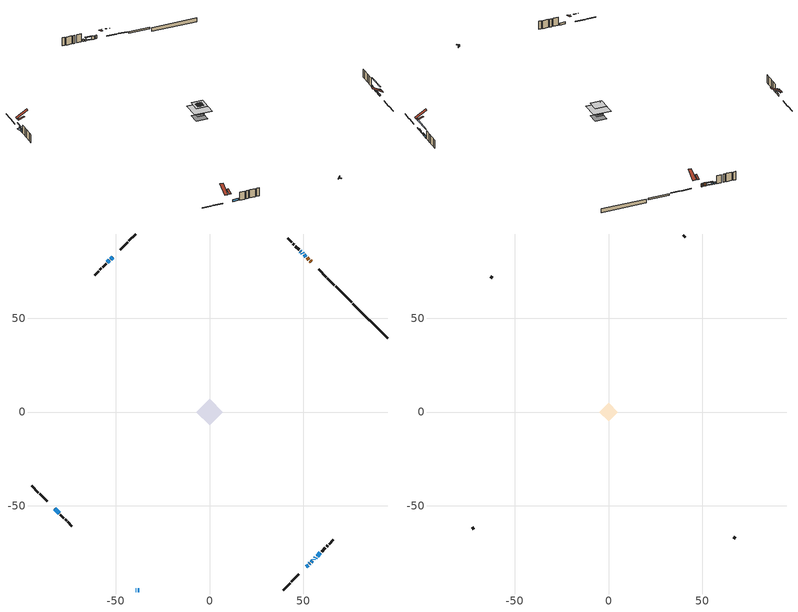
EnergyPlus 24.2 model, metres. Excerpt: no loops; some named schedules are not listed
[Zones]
conditioned space
 floor adiabatic (Floor3 construction): -2.64,0 0,2.64 2.64,0 0,-2.64 z0.85
 floor adiabatic (AdiabaticFloorConstruction): -7.17,0 0,7.17 7.17,0 0,-7.17 z3.29
 floor foundation (Slab1 construction): -4.6,0.08 -0.08,4.6 4.6,-0.08 0.08,-4.6 z-1.87
 floor foundation (Slab2 construction): -2.64,0 0,2.64 2.64,0 0,-2.64 z-0.15
 wall outside (RimJoist1 construction): 39.27,-94.8 42.91,-91.17 / -94.8,-39.27 -91.17,-42.91 / -39.27,94.8 -42.91,91.17 / 66.47,67.6 62.83,71.24 z0.85:1.15
 wall outside (RimJoist2 construction): 43.56,-90.51 47.66,-86.41 / -90.51,-43.56 -86.41,-47.66 / -43.56,90.51 -47.66,86.41 / 62.18,71.89 58.08,75.99 z0.85:1.15
 wall outside (AdiabaticWallConstruction 1): 54.14,79.94 53.6,80.47 / 52.94,81.13 51.99,82.08 z0.85:2.88
 wall outside (AdiabaticWallConstruction): -39.27,-94.8 -39.01,-94.8 z0.85:1.29; 51.33,82.74 50.4,83.67 / 51.6,-82.47 52.54,-81.53 z0.85:1.26; -82.47,-51.6 -80.13,-53.94 / 49.74,84.33 49.28,84.79 / 53.19,-80.88 53.5,-80.57 / 54.16,-79.92 54.78,-79.3 / 48.63,85.44 48.4,85.67 / 56.3,-77.78 56.69,-77.38 / 57.34,-76.73 59.1,-74.97 / -38.09,-94.8 -37.47,-94.8 z0.85:2.07; -51.6,82.47 -52.65,81.42 / -53.3,80.77 -54.35,79.72 z0.85:2.3; 55.43,-78.64 55.64,-78.43 z0.85:1.2
 wall outside (Wall1 construction): 59.76,-74.31 61.73,-72.34 / -79.47,-54.6 -77.5,-56.57 / -55,79.07 -56.98,77.09 / 47.75,86.32 45.77,88.3 z0.85:5.73
 wall outside (Wall2 construction): 62.39,-71.68 63.09,-70.98 / -76.84,-57.23 -76.14,-57.93 / -57.63,76.44 -58.33,75.74 / 45.12,88.95 44.42,89.65 z0.85:5.73
 wall outside (Wall3 construction): 63.75,-70.32 65.96,-68.11 / -75.49,-58.59 -73.27,-60.8 / -58.99,75.08 -61.2,72.87 / 43.76,90.31 41.55,92.52 z0.85:5.73
 wall foundation (FoundationWall1 construction): 76.41,57.67,-1.87 76.41,57.67,0.46 92.96,41.11,0.46 92.96,41.11,0.42 94.8,39.27,0.42 94.8,39.27,-1.87
 wall foundation (FoundationWall2 construction): 75.75,58.32 67.13,66.94 z-0.15:0.85
 window (WindowConstruction 11): -39.27,-94.8 -39.02,-94.8 z0.85:1.28
 window (WindowConstruction 4): 51.33,82.74 50.4,83.67 z0.85:1.26
 window (WindowConstruction 5): 51.6,-82.47 52.54,-81.53 z0.85:1.26
 window (WindowConstruction 6): -82.47,-51.6 -80.13,-53.94 z0.85:2.07
 window (WindowConstruction 7): 49.74,84.33 49.29,84.79 z0.85:2.07
 window (WindowConstruction 8): -51.6,82.47 -52.65,81.42 z0.85:2.3
 window (WindowConstruction 9): 53.19,-80.88 53.5,-80.57 z0.85:2.07
 window (WindowConstruction 10): 54.16,-79.92 54.78,-79.3 z0.85:2.07
 window (WindowConstruction 13): 55.43,-78.64 55.64,-78.43 z0.85:1.19
 window (WindowConstruction): 48.63,85.44 48.4,85.67 z0.85:2.07
 window (WindowConstruction 1): -53.3,80.77 -54.35,79.72 z0.85:2.3
 window (WindowConstruction 2): 56.3,-77.77 56.69,-77.38 z0.85:2.07
 window (WindowConstruction 3): 57.35,-76.73 59.1,-74.97 z0.85:2.07
 window (WindowConstruction 12): -38.09,-94.8 -37.47,-94.8 z0.85:2.07
 door (Door): 54.13,79.94 53.6,80.47 z0.85:2.88
 door (Door 1): 52.94,81.13 51.99,82.08 z0.85:2.88
 ceiling adiabatic (AdiabaticFloorConstruction): 0,-7.17 7.17,0 0,7.17 -7.17,0 z3.29
attic - vented
 floor to conditioned space (Floor1 construction Reversed): -4.81,0 0,4.81 4.81,0 0,-4.81 z5.73
 floor to conditioned space (Floor2 construction Reversed): -2.64,0 0,2.64 2.64,0 0,-2.64 z5.73
 wall outside (Wall4 construction): 66.62,-67.46 67.58,-66.49 / -72.62,-61.45 -71.65,-62.42 / -61.86,72.21 -62.83,71.25 / 40.89,93.18 39.93,94.15 z0.85:5.73
 roof outside (Roof1 construction): 49.61,-84.46,5.73 45.14,-79.99,9.41 43.85,-81.28,9.41 48.32,-85.75,5.73; -84.46,-49.61,5.73 -79.99,-45.14,9.41 -81.28,-43.85,9.41 -85.75,-48.32,5.73; -49.61,84.46,5.73 -45.14,79.99,9.41 -43.85,81.28,9.41 -48.32,85.75,5.73; 56.13,77.94,5.73 51.66,73.47,9.41 52.95,72.18,9.41 57.42,76.65,5.73
 roof outside (Roof2 construction): 50.95,-83.12,5.73 48.38,-80.55,6.94 47.7,-81.23,6.94 50.27,-83.8,5.73; -83.12,-50.95,5.73 -80.55,-48.38,6.94 -81.23,-47.7,6.94 -83.8,-50.27,5.73; -50.95,83.12,5.73 -48.38,80.55,6.94 -47.7,81.23,6.94 -50.27,83.8,5.73; 54.79,79.28,5.73 52.22,76.71,6.94 52.9,76.03,6.94 55.47,78.6,5.73
shading: -38.72,-94.8 -39.57,-94.8 -39.57,-96.63 -38.72,-96.63 z1.58; 49.32,84.75 52.41,81.66 52.73,81.99 49.65,85.07 z2.78; 52.75,-81.32 51.39,-82.68 51.72,-83 53.07,-81.65 z1.55; -53.72,80.35 -50.53,83.54 -50.85,83.87 -54.05,80.67 z3.82; 59.37,-74.7 51.7,-82.37 51.99,-82.66 59.66,-74.99 z6.47; -54.56,79.51 -53.09,80.98 -54.39,82.27 -55.85,80.81 z2.6
[Building]
Building 1: Terrain=Suburbs
[Site:Location]
Ottawa Intl AP_ON: Latitude {deg}=45.32; Longitude {deg}=-75.67; Time Zone {hr}=-5; Elevation {m}=115; Keep Site Location Information=Yes
[Site:GroundTemperature:Shallow]
1.18808, -1.19398, -1.38475, -0.254337, 4.28362, 8.80044, 12.7163, 15.1969, 15.4076, 13.3901, 9.57408, 5.19582
[Site:WaterMainsTemperature]
Calculation Method=Schedule; Temperature Schedule=mains temperature schedule
[Material] Roughness=Rough; Thermal Absorptance=0.9
Name | Thickness {m} | Conductivity {W/m-K} | Density {kg/m3} | Specific Heat {J/kg-K} | Solar Absorptance | Visible Absorptance
asphalt or fiberglass shingles | 0.00635 | 0.162714 | 1121.4 | 1465.45 | 0.4 | 0.4
ceiling loosefill ins | 0.338667 | 0.0480833 | 16.02 | 1046.75 | 0.7 | 0.7
ceiling loosefill ins 1 | 0.169333 | 0.0480833 | 16.02 | 1046.75 | 0.7 | 0.7
ceiling stud and cavity | 0.1397 | 0.777791 | 65.682 | 1177.47 | 0.7 | 0.7
ceiling stud and cavity 1 | 0.1397 | 0.124158 | 65.682 | 1177.47 | 0.7 | 0.7
concrete 4.0 in. | 0.1016 | 1.803125 | 2242.8 | 837.4 | 0.7 | 0.7
concrete 8.0 in. | 0.2032 | 1.803125 | 2242.8 | 837.4 | 0.7 | 0.7
door material | 0.04445 | 0.053851 | 512.64 | 1214.23 | 0.7 | 0.7
exterior vertical ins | 0.0680887 | 0.029427 | 32.04 | 1214.23 | 0.7 | 0.7
exterior vertical ins 1 | 0.00585539 | 0.029427 | 32.04 | 1214.23 | 0.7 | 0.7
floor covering | 0.0127 | 0.0433444 | 54.468 | 1339.84 | 0.6 | 0.6
floor rigid ins; wall rigid ins | 0.512978 | 0.029427 | 32.04 | 1214.23 | 0.7 | 0.7
floor stud and cavity | 0.1397 | 0.102253 | 92.3553 | 1139.71 | 0.7 | 0.7
floor stud and cavity 1 | 0.1397 | 1.75129 | 37.0049 | 1207.88 | 0.7 | 0.7
furniture material conditioned space 1 | 0.1524 | 0.115458 | 640.8 | 1214.23 | 0.6 | 0.6
gypsum board | 0.0127 | 0.160291 | 801 | 837.4 | 0.6 | 0.6
gypsum board 1 | 0.0127 | 0.160291 | 801 | 837.4 | 0.7 | 0.7
osb sheathing 0.5 in. | 0.0127 | 0.115458 | 512.64 | 1214.23 | 0.7 | 0.7
osb sheathing 0.75 in. | 0.01905 | 0.115458 | 512.64 | 1214.23 | 0.7 | 0.7
osb sheathing 2.0 in. | 0.0508 | 0.115458 | 512.64 | 1214.23 | 0.7 | 0.7
rim joist rigid ins | 0.051816 | 0.029427 | 32.04 | 1214.23 | 0.7 | 0.7
rim joist stud and cavity | 0.0508 | 0.0452492 | 125.044 | 1163.47 | 0.6 | 0.6
rim joist stud and cavity 1 | 0.0508 | 0.0535668 | 125.044 | 1163.47 | 0.6 | 0.6
slab rigid ins | 0.0378081 | 0.029427 | 32.04 | 1214.23 | 0.7 | 0.7
wall stud and cavity | 0.1397 | 0.0885473 | 139.0536 | 1170.24 | 0.7 | 0.7
wall stud and cavity 1 | 0.1397 | 0.11515 | 139.0536 | 1170.24 | 0.7 | 0.7
wall stud and cavity 2 | 0.1397 | 0.110346 | 139.0536 | 1170.24 | 0.7 | 0.7
wall stud and cavity 3 | 0.0889 | 6.9971 | 50.32683 | 1063.81 | 0.6 | 0.6
wall stud and cavity 4 | 0.0889 | 0.380278 | 52.3479 | 1209.89 | 0.7 | 0.7
wall stud and cavity 5 | 0.0889 | 0.391764 | 83.0341 | 1211.67 | 0.7 | 0.7
wood siding | 0.0254 | 0.102417 | 544.68 | 1172.36 | 0.4 | 0.4
wood siding 1 | 0.00254 | 0.102417 | 544.68 | 1172.36 | 0.4 | 0.4
wood siding 2; wood siding 3; wood siding 4 | 0.0254 | 0.102417 | 544.68 | 1172.36 | 0.7 | 0.7
[WindowMaterial:SimpleGlazingSystem]
Name | U-Factor {W/m2-K} | Solar Heat Gain Coefficient
WindowMaterial | 2.60734 | 0.54
WindowMaterial 1 | 2.489803 | 0.6
WindowMaterial 10 | 6.93965 | 0.69
WindowMaterial 11 | 2.82367 | 0.41
WindowMaterial 2 | 2.53182 | 0.58
WindowMaterial 3 | 2.574973 | 0.54
WindowMaterial 4 | 5.65586 | 0.54
WindowMaterial 5 | 5.33618 | 0.51
WindowMaterial 6 | 3.53967 | 0.63
WindowMaterial 7 | 2.95426 | 0.63
WindowMaterial 8 | 2.56873 | 0.56
WindowMaterial 9 | 3.27223 | 0.43
[Construction]
AdiabaticFloorConstruction: floor stud and cavity 1, floor rigid ins, osb sheathing 0.75 in., floor covering
AdiabaticWallConstruction: wood siding 3, wall rigid ins, wall stud and cavity 4, gypsum board
AdiabaticWallConstruction 1: wood siding 4, wall rigid ins, wall stud and cavity 4, gypsum board
Door; Door 1: door material
Floor1 construction Reversed: gypsum board, ceiling stud and cavity, ceiling loosefill ins
Floor2 construction Reversed: gypsum board, ceiling stud and cavity 1, ceiling loosefill ins 1
Floor3 construction: floor stud and cavity, osb sheathing 0.75 in., floor covering
FoundationWall1 construction; FoundationWall2 construction: concrete 8.0 in., gypsum board 1
furniture construction conditioned space 1: furniture material conditioned space 1
PartitionWallConstruction: gypsum board, wall stud and cavity 5, gypsum board
RimJoist1 construction: wood siding 2, osb sheathing 2.0 in., rim joist stud and cavity
RimJoist2 construction: wood siding 2, rim joist rigid ins, osb sheathing 2.0 in., rim joist stud and cavity 1
Roof1 construction; Roof2 construction: asphalt or fiberglass shingles
Slab1 construction: slab rigid ins, concrete 4.0 in.
Slab2 construction: concrete 4.0 in.
Wall1 construction: wood siding, osb sheathing 0.5 in., wall stud and cavity, gypsum board
Wall2 construction: wood siding, osb sheathing 0.5 in., wall stud and cavity 1, gypsum board
Wall3 construction: wood siding, osb sheathing 0.5 in., wall stud and cavity 2, gypsum board
Wall4 construction: wood siding 1, wall stud and cavity 3
WindowConstruction: WindowMaterial
WindowConstruction 1; WindowConstruction 10; WindowConstruction 8: WindowMaterial 1
WindowConstruction 11: WindowMaterial 9
WindowConstruction 12: WindowMaterial 10
WindowConstruction 13: WindowMaterial 11
WindowConstruction 2: WindowMaterial 2
WindowConstruction 3: WindowMaterial 3
WindowConstruction 4: WindowMaterial 4
WindowConstruction 5: WindowMaterial 5
WindowConstruction 6: WindowMaterial 6
WindowConstruction 7: WindowMaterial 7
WindowConstruction 9: WindowMaterial 8
[Zone] Multiplier=1; Part of Total Floor Area=Yes
Name | Volume {m3}
attic - vented | 32.4435
conditioned space | 355.1
[Space]
Name | Zone | Volume {m3}
attic - vented 1 | attic - vented | 32.4435
conditioned space 1 | conditioned space | 355.1
[ZoneInfiltration:EffectiveLeakageArea]
infil attic - vented 1: Zone or Space=attic - vented 1; Schedule=Always On Discrete; Effective Air Leakage Area {cm2}=2535.16; Stack Coefficient=0.000595567; Wind Coefficient=1.64887e-05
[ZoneMixing]
whole house fan mix: Zone or Space=attic - vented; Schedule=Always On Continuous; Design Flow Rate Calculation Method=Flow/Zone; Design Flow Rate {m3/s}=0; Source Zone or Space=conditioned space
[SurfaceProperty:ExposedFoundationPerimeter] Exposed Perimeter Calculation Method=TotalExposedPerimeter
Name | Total Exposed Perimeter {m}
Slab1 | 26.018
Slab2 | 12.192
[InternalMass] Zone or ZoneList=conditioned space; Space or SpaceList=conditioned space 1
Name | Construction | Surface Area {m2}
furniture mass conditioned space 1 | furniture construction conditioned space 1 | 69.1945
partition wall mass | PartitionWallConstruction | 159.042
[Lights]
interior lighting: Zone or ZoneList or Space or SpaceList=conditioned space 1; Schedule=interior lighting schedule; Design Level Calculation Method=LightingLevel; Lighting Level {W}=343.2; Return Air Fraction=0; Fraction Radiant=0.6; Fraction Visible=0.2; Fraction Replaceable=1
[People]
occupants: Zone or ZoneList or Space or SpaceList=conditioned space 1; Number of People Schedule=occupants schedule; Number of People Calculation Method=People; Number of People=3; Fraction Radiant=0.314171; Sensible Heat Fraction=0.56303; Activity Level Schedule=occupants activity schedule; Carbon Dioxide Generation Rate {m3/s-W}=0; Enable ASHRAE 55 Comfort Warnings=No; Mean Radiant Temperature Calculation Type=EnclosureAveraged
[ElectricEquipment] Zone or ZoneList or Space or SpaceList=conditioned space 1; Design Level Calculation Method=EquipmentLevel
Name | Schedule | Design Level {W} | Fraction Latent | Fraction Radiant | Fraction Lost
clothes dryer | clothes dryer schedule | 140.772 | 0.015 | 0.081 | 0.85
clothes washer | clothes washer schedule | 32.1985 | 0.03 | 0.162 | 0.7
cooking range | cooking range schedule | 215.147 | 0.08 | 0.432 | 0.2
dishwasher | dishwasher schedule | 66.8632 | 0.3 | 0.18 | 0.4
fridge | fridge schedule | 72.9452 | 0 | 0.6 | 0
mech vent bath fan 0 | mech vent bath fan 0 schedule | 50.2 | 0 | 0 | 1
mech vent house fan | mech vent house fan schedule | 0 | 0 | 0 | 1
mech vent house fan cfis | mech vent house fan cfis schedule | 0 | 0 | 0 | 0
mech vent range fan 0 | mech vent range fan 0 schedule | 57 | 0 | 0 | 1
misc plug loads | misc plug loads schedule | 494.7 | 0.045 | 0.513 | 0.1
whole house fan | Always On Discrete | 0 | 0 | 0 | 1
[OtherEquipment] Zone or ZoneList or Space or SpaceList=conditioned space 1; Design Level Calculation Method=EquipmentLevel
Name | Fuel Type | Schedule | Design Level {W} | Fraction Latent | Fraction Radiant | Fraction Lost
clothes dryer 1 | Electricity | clothes dryer schedule | 0 | 0.015 | 0.081 | 0.85
cooking range 1 | Electricity | cooking range schedule | 0 | 0.08 | 0.432 | 0.2
general water use latent | None | general water use schedule | 62.594 | 1 | 0 | 0
general water use sensible | None | general water use schedule | -61.6891 | 0 | 0.6 | 0
mech vent house fan latent load | None | Always On Discrete | 0 | 1 | 0 | 0
mech vent house fan sensible load | None | Always On Discrete | 0 | 0 | 0 | 0
water heater energy adjustment1 | Electricity | Always On Discrete | 0.01 | 0 | 0 | 1
[ZoneInfiltration:DesignFlowRate] Zone or ZoneList or Space or SpaceList=conditioned space 1; Schedule=Always On Discrete; Design Flow Rate Calculation Method=Flow/Zone; Design Flow Rate {m3/s}=0
infil flow; natural vent flow; whole house fan flow
[Foundation:Kiva] Initial Indoor Air Temperature {C}=18; Wall Depth Below Slab {m}=0.2032; Custom Block X Position 1 {m}=0.2159; Custom Block Z Position 1 {m}=0
Name | Wall Height Above Grade {m} | Custom Block Material Name 1 | Custom Block Depth 1 {m}
Foundation Kiva 1 | 0.460004 | exterior vertical ins | 2.33001
Foundation Kiva 2 | 0.849996 | exterior vertical ins 1 | 0.999988
[Foundation:Kiva:Settings]
Soil Conductivity {W/m-K}=0.849921; Soil Density {kg/m3}=1842.3; Soil Specific Heat {J/kg-K}=418.7; Ground Solar Absorptivity=0.9; Ground Thermal Absorptivity=0.9; Ground Surface Roughness {m}=0.03; Far-Field Width {m}=40; Deep-Ground Boundary Condition=ZeroFlux; Deep-Ground Depth {m}=40; Minimum Cell Dimension {m}=0.2; Maximum Cell Growth Coefficient=3; Simulation Timestep=Timestep
[Exterior:Lights]
exterior lighting: Schedule=exterior lighting schedule; Design Level {W}=75.6
[Schedule:Constant]
Name | Hourly Value
Always On Continuous; mech vent house fan schedule; mech vent house fan cfis schedule; Always On Discrete | 1
occupants activity schedule | 117.228
fridge schedule | 0
[Schedule:Week:Daily]
interior lighting schedule Week Rule - Jan1-Jan27: interior lighting schedule day, interior lighting schedule day, interior lighting schedule day, interior lighting schedule day, interior lighting schedule day, interior lighting schedule day, interior lighting schedule day, interior lighting schedule default day, interior lighting schedule default day, interior lighting schedule default day, interior lighting schedule default day, interior lighting schedule default day
interior lighting schedule Week Rule - Jan28-Feb3: interior lighting schedule day, interior lighting schedule day, interior lighting schedule day, interior lighting schedule day, interior lighting schedule day 1, interior lighting schedule day 1, interior lighting schedule day 1, interior lighting schedule default day, interior lighting schedule default day, interior lighting schedule default day, interior lighting schedule default day, interior lighting schedule default day
interior lighting schedule Week Rule - Feb4-Feb24: interior lighting schedule day 1, interior lighting schedule day 1, interior lighting schedule day 1, interior lighting schedule day 1, interior lighting schedule day 1, interior lighting schedule day 1, interior lighting schedule day 1, interior lighting schedule default day, interior lighting schedule default day, interior lighting schedule default day, interior lighting schedule default day, interior lighting schedule default day
interior lighting schedule Week Rule - Feb25-Mar3: interior lighting schedule day 1, interior lighting schedule day 1, interior lighting schedule day 1, interior lighting schedule day 1, interior lighting schedule day 2, interior lighting schedule day 2, interior lighting schedule day 2, interior lighting schedule default day, interior lighting schedule default day, interior lighting schedule default day, interior lighting schedule default day, interior lighting schedule default day
interior lighting schedule Week Rule - Mar4-Mar31: interior lighting schedule day 2, interior lighting schedule day 2, interior lighting schedule day 2, interior lighting schedule day 2, interior lighting schedule day 2, interior lighting schedule day 2, interior lighting schedule day 2, interior lighting schedule default day, interior lighting schedule default day, interior lighting schedule default day, interior lighting schedule default day, interior lighting schedule default day
interior lighting schedule Week Rule - Apr1-Apr28: interior lighting schedule day 3, interior lighting schedule day 3, interior lighting schedule day 3, interior lighting schedule day 3, interior lighting schedule day 3, interior lighting schedule day 3, interior lighting schedule day 3, interior lighting schedule default day, interior lighting schedule default day, interior lighting schedule default day, interior lighting schedule default day, interior lighting schedule default day
interior lighting schedule Week Rule - Apr29-May5: interior lighting schedule day 3, interior lighting schedule day 3, interior lighting schedule day 4, interior lighting schedule day 4, interior lighting schedule day 4, interior lighting schedule day 4, interior lighting schedule day 4, interior lighting schedule default day, interior lighting schedule default day, interior lighting schedule default day, interior lighting schedule default day, interior lighting schedule default day
interior lighting schedule Week Rule - May6-May26: interior lighting schedule day 4, interior lighting schedule day 4, interior lighting schedule day 4, interior lighting schedule day 4, interior lighting schedule day 4, interior lighting schedule day 4, interior lighting schedule day 4, interior lighting schedule default day, interior lighting schedule default day, interior lighting schedule default day, interior lighting schedule default day, interior lighting schedule default day
interior lighting schedule Week Rule - May27-Jun2: interior lighting schedule day 4, interior lighting schedule day 4, interior lighting schedule day 4, interior lighting schedule day 4, interior lighting schedule day 4, interior lighting schedule day 5, interior lighting schedule day 5, interior lighting schedule default day, interior lighting schedule default day, interior lighting schedule default day, interior lighting schedule default day, interior lighting schedule default day
interior lighting schedule Week Rule - Jun3-Jun30: interior lighting schedule day 5, interior lighting schedule day 5, interior lighting schedule day 5, interior lighting schedule day 5, interior lighting schedule day 5, interior lighting schedule day 5, interior lighting schedule day 5, interior lighting schedule default day, interior lighting schedule default day, interior lighting schedule default day, interior lighting schedule default day, interior lighting schedule default day
interior lighting schedule Week Rule - Jul1-Jul28: interior lighting schedule day 6, interior lighting schedule day 6, interior lighting schedule day 6, interior lighting schedule day 6, interior lighting schedule day 6, interior lighting schedule day 6, interior lighting schedule day 6, interior lighting schedule default day, interior lighting schedule default day, interior lighting schedule default day, interior lighting schedule default day, interior lighting schedule default day
interior lighting schedule Week Rule - Jul29-Aug4: interior lighting schedule day 6, interior lighting schedule day 6, interior lighting schedule day 6, interior lighting schedule day 7, interior lighting schedule day 7, interior lighting schedule day 7, interior lighting schedule day 7, interior lighting schedule default day, interior lighting schedule default day, interior lighting schedule default day, interior lighting schedule default day, interior lighting schedule default day
interior lighting schedule Week Rule - Aug5-Aug25: interior lighting schedule day 7, interior lighting schedule day 7, interior lighting schedule day 7, interior lighting schedule day 7, interior lighting schedule day 7, interior lighting schedule day 7, interior lighting schedule day 7, interior lighting schedule default day, interior lighting schedule default day, interior lighting schedule default day, interior lighting schedule default day, interior lighting schedule default day
interior lighting schedule Week Rule - Aug26-Sep1: interior lighting schedule day 7, interior lighting schedule day 7, interior lighting schedule day 7, interior lighting schedule day 7, interior lighting schedule day 7, interior lighting schedule day 7, interior lighting schedule day 8, interior lighting schedule default day, interior lighting schedule default day, interior lighting schedule default day, interior lighting schedule default day, interior lighting schedule default day
interior lighting schedule Week Rule - Sep2-Sep29: interior lighting schedule day 8, interior lighting schedule day 8, interior lighting schedule day 8, interior lighting schedule day 8, interior lighting schedule day 8, interior lighting schedule day 8, interior lighting schedule day 8, interior lighting schedule default day, interior lighting schedule default day, interior lighting schedule default day, interior lighting schedule default day, interior lighting schedule default day
interior lighting schedule Week Rule - Sep30-Oct6: interior lighting schedule day 8, interior lighting schedule day 9, interior lighting schedule day 9, interior lighting schedule day 9, interior lighting schedule day 9, interior lighting schedule day 9, interior lighting schedule day 9, interior lighting schedule default day, interior lighting schedule default day, interior lighting schedule default day, interior lighting schedule default day, interior lighting schedule default day
interior lighting schedule Week Rule - Oct7-Oct27: interior lighting schedule day 9, interior lighting schedule day 9, interior lighting schedule day 9, interior lighting schedule day 9, interior lighting schedule day 9, interior lighting schedule day 9, interior lighting schedule day 9, interior lighting schedule default day, interior lighting schedule default day, interior lighting schedule default day, interior lighting schedule default day, interior lighting schedule default day
interior lighting schedule Week Rule - Oct28-Nov3: interior lighting schedule day 9, interior lighting schedule day 9, interior lighting schedule day 9, interior lighting schedule day 9, interior lighting schedule day 10, interior lighting schedule day 10, interior lighting schedule day 10, interior lighting schedule default day, interior lighting schedule default day, interior lighting schedule default day, interior lighting schedule default day, interior lighting schedule default day
interior lighting schedule Week Rule - Nov4-Nov24: interior lighting schedule day 10, interior lighting schedule day 10, interior lighting schedule day 10, interior lighting schedule day 10, interior lighting schedule day 10, interior lighting schedule day 10, interior lighting schedule day 10, interior lighting schedule default day, interior lighting schedule default day, interior lighting schedule default day, interior lighting schedule default day, interior lighting schedule default day
interior lighting schedule Week Rule - Nov25-Dec1: interior lighting schedule day 10, interior lighting schedule day 10, interior lighting schedule day 10, interior lighting schedule day 10, interior lighting schedule day 10, interior lighting schedule day 10, interior lighting schedule day 11, interior lighting schedule default day, interior lighting schedule default day, interior lighting schedule default day, interior lighting schedule default day, interior lighting schedule default day
interior lighting schedule Week Rule - Dec2-Dec31: interior lighting schedule day 11, interior lighting schedule day 11, interior lighting schedule day 11, interior lighting schedule day 11, interior lighting schedule day 11, interior lighting schedule day 11, interior lighting schedule day 11, interior lighting schedule default day, interior lighting schedule default day, interior lighting schedule default day, interior lighting schedule default day, interior lighting schedule default day
occupants schedule Week Rule - Jan1-Dec31: occupants schedule day, occupants schedule day, occupants schedule day, occupants schedule day, occupants schedule day, occupants schedule day, occupants schedule day, occupants schedule default day, occupants schedule default day, occupants schedule default day, occupants schedule default day, occupants schedule default day
clothes dryer schedule Week Rule - Jan1-Dec31: clothes dryer schedule day, clothes dryer schedule day, clothes dryer schedule day, clothes dryer schedule day, clothes dryer schedule day, clothes dryer schedule day, clothes dryer schedule day, clothes dryer schedule default day, clothes dryer schedule default day, clothes dryer schedule default day, clothes dryer schedule default day, clothes dryer schedule default day
clothes washer schedule Week Rule - Jan1-Dec31: clothes washer schedule day, clothes washer schedule day, clothes washer schedule day, clothes washer schedule day, clothes washer schedule day, clothes washer schedule day, clothes washer schedule day, clothes washer schedule default day, clothes washer schedule default day, clothes washer schedule default day, clothes washer schedule default day, clothes washer schedule default day
cooking range schedule Week Rule - Jan1-Dec31: cooking range schedule day, cooking range schedule day, cooking range schedule day, cooking range schedule day, cooking range schedule day, cooking range schedule day, cooking range schedule day, cooking range schedule default day, cooking range schedule default day, cooking range schedule default day, cooking range schedule default day, cooking range schedule default day
dishwasher schedule Week Rule - Jan1-Dec31: dishwasher schedule day, dishwasher schedule day, dishwasher schedule day, dishwasher schedule day, dishwasher schedule day, dishwasher schedule day, dishwasher schedule day, dishwasher schedule default day, dishwasher schedule default day, dishwasher schedule default day, dishwasher schedule default day, dishwasher schedule default day
mech vent bath fan 0 schedule Week Rule - Jan1-Dec31: mech vent bath fan 0 schedule day, mech vent bath fan 0 schedule day, mech vent bath fan 0 schedule day, mech vent bath fan 0 schedule day, mech vent bath fan 0 schedule day, mech vent bath fan 0 schedule day, mech vent bath fan 0 schedule day, mech vent bath fan 0 schedule default day, mech vent bath fan 0 schedule default day, mech vent bath fan 0 schedule default day, mech vent bath fan 0 schedule default day, mech vent bath fan 0 schedule default day
mech vent range fan 0 schedule Week Rule - Jan1-Dec31: mech vent range fan 0 schedule day, mech vent range fan 0 schedule day, mech vent range fan 0 schedule day, mech vent range fan 0 schedule day, mech vent range fan 0 schedule day, mech vent range fan 0 schedule day, mech vent range fan 0 schedule day, mech vent range fan 0 schedule default day, mech vent range fan 0 schedule default day, mech vent range fan 0 schedule default day, mech vent range fan 0 schedule default day, mech vent range fan 0 schedule default day
misc plug loads schedule Week Rule - Jan1-Dec31: misc plug loads schedule day, misc plug loads schedule day, misc plug loads schedule day, misc plug loads schedule day, misc plug loads schedule day, misc plug loads schedule day, misc plug loads schedule day, misc plug loads schedule default day, misc plug loads schedule default day, misc plug loads schedule default day, misc plug loads schedule default day, misc plug loads schedule default day
general water use schedule Week Rule - Jan1-Dec31: general water use schedule day, general water use schedule day, general water use schedule day, general water use schedule day, general water use schedule day, general water use schedule day, general water use schedule day, general water use schedule default day, general water use schedule default day, general water use schedule default day, general water use schedule default day, general water use schedule default day
exterior lighting schedule Week Rule - Jan1-Jan27: exterior lighting schedule day, exterior lighting schedule day, exterior lighting schedule day, exterior lighting schedule day, exterior lighting schedule day, exterior lighting schedule day, exterior lighting schedule day, exterior lighting schedule default day, exterior lighting schedule default day, exterior lighting schedule default day, exterior lighting schedule default day, exterior lighting schedule default day
exterior lighting schedule Week Rule - Jan28-Feb3: exterior lighting schedule day, exterior lighting schedule day, exterior lighting schedule day, exterior lighting schedule day, exterior lighting schedule day 1, exterior lighting schedule day 1, exterior lighting schedule day 1, exterior lighting schedule default day, exterior lighting schedule default day, exterior lighting schedule default day, exterior lighting schedule default day, exterior lighting schedule default day
exterior lighting schedule Week Rule - Feb4-Feb24: exterior lighting schedule day 1, exterior lighting schedule day 1, exterior lighting schedule day 1, exterior lighting schedule day 1, exterior lighting schedule day 1, exterior lighting schedule day 1, exterior lighting schedule day 1, exterior lighting schedule default day, exterior lighting schedule default day, exterior lighting schedule default day, exterior lighting schedule default day, exterior lighting schedule default day
exterior lighting schedule Week Rule - Feb25-Mar3: exterior lighting schedule day 1, exterior lighting schedule day 1, exterior lighting schedule day 1, exterior lighting schedule day 1, exterior lighting schedule day 2, exterior lighting schedule day 2, exterior lighting schedule day 2, exterior lighting schedule default day, exterior lighting schedule default day, exterior lighting schedule default day, exterior lighting schedule default day, exterior lighting schedule default day
exterior lighting schedule Week Rule - Mar4-Mar31: exterior lighting schedule day 2, exterior lighting schedule day 2, exterior lighting schedule day 2, exterior lighting schedule day 2, exterior lighting schedule day 2, exterior lighting schedule day 2, exterior lighting schedule day 2, exterior lighting schedule default day, exterior lighting schedule default day, exterior lighting schedule default day, exterior lighting schedule default day, exterior lighting schedule default day
exterior lighting schedule Week Rule - Apr1-Apr28: exterior lighting schedule day 3, exterior lighting schedule day 3, exterior lighting schedule day 3, exterior lighting schedule day 3, exterior lighting schedule day 3, exterior lighting schedule day 3, exterior lighting schedule day 3, exterior lighting schedule default day, exterior lighting schedule default day, exterior lighting schedule default day, exterior lighting schedule default day, exterior lighting schedule default day
exterior lighting schedule Week Rule - Apr29-May5: exterior lighting schedule day 3, exterior lighting schedule day 3, exterior lighting schedule day 4, exterior lighting schedule day 4, exterior lighting schedule day 4, exterior lighting schedule day 4, exterior lighting schedule day 4, exterior lighting schedule default day, exterior lighting schedule default day, exterior lighting schedule default day, exterior lighting schedule default day, exterior lighting schedule default day
exterior lighting schedule Week Rule - May6-May26: exterior lighting schedule day 4, exterior lighting schedule day 4, exterior lighting schedule day 4, exterior lighting schedule day 4, exterior lighting schedule day 4, exterior lighting schedule day 4, exterior lighting schedule day 4, exterior lighting schedule default day, exterior lighting schedule default day, exterior lighting schedule default day, exterior lighting schedule default day, exterior lighting schedule default day
exterior lighting schedule Week Rule - May27-Jun2: exterior lighting schedule day 4, exterior lighting schedule day 4, exterior lighting schedule day 4, exterior lighting schedule day 4, exterior lighting schedule day 4, exterior lighting schedule day 5, exterior lighting schedule day 5, exterior lighting schedule default day, exterior lighting schedule default day, exterior lighting schedule default day, exterior lighting schedule default day, exterior lighting schedule default day
exterior lighting schedule Week Rule - Jun3-Jun30: exterior lighting schedule day 5, exterior lighting schedule day 5, exterior lighting schedule day 5, exterior lighting schedule day 5, exterior lighting schedule day 5, exterior lighting schedule day 5, exterior lighting schedule day 5, exterior lighting schedule default day, exterior lighting schedule default day, exterior lighting schedule default day, exterior lighting schedule default day, exterior lighting schedule default day
exterior lighting schedule Week Rule - Jul1-Jul28: exterior lighting schedule day 6, exterior lighting schedule day 6, exterior lighting schedule day 6, exterior lighting schedule day 6, exterior lighting schedule day 6, exterior lighting schedule day 6, exterior lighting schedule day 6, exterior lighting schedule default day, exterior lighting schedule default day, exterior lighting schedule default day, exterior lighting schedule default day, exterior lighting schedule default day
[Schedule:Year]
interior lighting schedule: interior lighting schedule Week Rule - Jan1-Jan27, 1, 1, 1, 27, interior lighting schedule Week Rule - Jan28-Feb3, 1, 28, 2, 3, interior lighting schedule Week Rule - Feb4-Feb24, 2, 4, 2, 24, interior lighting schedule Week Rule - Feb25-Mar3, 2, 25, 3, 3, interior lighting schedule Week Rule - Mar4-Mar31, 3, 4, 3, 31, interior lighting schedule Week Rule - Apr1-Apr28, 4, 1, 4, 28, interior lighting schedule Week Rule - Apr29-May5, 4, 29, 5, 5, interior lighting schedule Week Rule - May6-May26, 5, 6, 5, 26, interior lighting schedule Week Rule - May27-Jun2, 5, 27, 6, 2, interior lighting schedule Week Rule - Jun3-Jun30, 6, 3, 6, 30, interior lighting schedule Week Rule - Jul1-Jul28, 7, 1, 7, 28, interior lighting schedule Week Rule - Jul29-Aug4, 7, 29, 8, 4, interior lighting schedule Week Rule - Aug5-Aug25, 8, 5, 8, 25, interior lighting schedule Week Rule - Aug26-Sep1, 8, 26, 9, 1, interior lighting schedule Week Rule - Sep2-Sep29, 9, 2, 9, 29, interior lighting schedule Week Rule - Sep30-Oct6, 9, 30, 10, 6, interior lighting schedule Week Rule - Oct7-Oct27, 10, 7, 10, 27, interior lighting schedule Week Rule - Oct28-Nov3, 10, 28, 11, 3, interior lighting schedule Week Rule - Nov4-Nov24, 11, 4, 11, 24, interior lighting schedule Week Rule - Nov25-Dec1, 11, 25, 12, 1, interior lighting schedule Week Rule - Dec2-Dec31, 12, 2, 12, 31
occupants schedule: occupants schedule Week Rule - Jan1-Dec31, 1, 1, 12, 31
clothes dryer schedule: clothes dryer schedule Week Rule - Jan1-Dec31, 1, 1, 12, 31
clothes washer schedule: clothes washer schedule Week Rule - Jan1-Dec31, 1, 1, 12, 31
cooking range schedule: cooking range schedule Week Rule - Jan1-Dec31, 1, 1, 12, 31
dishwasher schedule: dishwasher schedule Week Rule - Jan1-Dec31, 1, 1, 12, 31
mech vent bath fan 0 schedule: mech vent bath fan 0 schedule Week Rule - Jan1-Dec31, 1, 1, 12, 31
mech vent range fan 0 schedule: mech vent range fan 0 schedule Week Rule - Jan1-Dec31, 1, 1, 12, 31
misc plug loads schedule: misc plug loads schedule Week Rule - Jan1-Dec31, 1, 1, 12, 31
general water use schedule: general water use schedule Week Rule - Jan1-Dec31, 1, 1, 12, 31
exterior lighting schedule: exterior lighting schedule Week Rule - Jan1-Jan27, 1, 1, 1, 27, exterior lighting schedule Week Rule - Jan28-Feb3, 1, 28, 2, 3, exterior lighting schedule Week Rule - Feb4-Feb24, 2, 4, 2, 24, exterior lighting schedule Week Rule - Feb25-Mar3, 2, 25, 3, 3, exterior lighting schedule Week Rule - Mar4-Mar31, 3, 4, 3, 31, exterior lighting schedule Week Rule - Apr1-Apr28, 4, 1, 4, 28, exterior lighting schedule Week Rule - Apr29-May5, 4, 29, 5, 5, exterior lighting schedule Week Rule - May6-May26, 5, 6, 5, 26, exterior lighting schedule Week Rule - May27-Jun2, 5, 27, 6, 2, exterior lighting schedule Week Rule - Jun3-Jun30, 6, 3, 6, 30, exterior lighting schedule Week Rule - Jul1-Jul28, 7, 1, 7, 28, exterior lighting schedule Week Rule - Jul29-Aug4, 7, 29, 8, 4, exterior lighting schedule Week Rule - Aug5-Aug25, 8, 5, 8, 25, exterior lighting schedule Week Rule - Aug26-Sep1, 8, 26, 9, 1, exterior lighting schedule Week Rule - Sep2-Sep29, 9, 2, 9, 29, exterior lighting schedule Week Rule - Sep30-Oct6, 9, 30, 10, 6, exterior lighting schedule Week Rule - Oct7-Oct27, 10, 7, 10, 27, exterior lighting schedule Week Rule - Oct28-Nov3, 10, 28, 11, 3, exterior lighting schedule Week Rule - Nov4-Nov24, 11, 4, 11, 24, exterior lighting schedule Week Rule - Nov25-Dec1, 11, 25, 12, 1, exterior lighting schedule Week Rule - Dec2-Dec31, 12, 2, 12, 31
[Schedule:Compact]
mains temperature schedule: Through: 01/01, For: AllDays, Until: 24:00, 5.98056, Through: 01/02, For: AllDays, Until: 24:00, 5.90111, Through: 01/03, For: AllDays, Until: 24:00, 5.82222, Through: 01/04, For: AllDays, Until: 24:00, 5.74556, Through: 01/05, For: AllDays, Until: 24:00, 5.66944, Through: 01/06, For: AllDays, Until: 24:00, 5.595, Through: 01/07, For: AllDays, Until: 24:00, 5.52222, Through: 01/08, For: AllDays, Until: 24:00, 5.45, Through: 01/09, For: AllDays, Until: 24:00, 5.38, Through: 01/10, For: AllDays, Until: 24:00, 5.31111, Through: 01/11, For: AllDays, Until: 24:00, 5.24333, Through: 01/12, For: AllDays, Until: 24:00, 5.17778, Through: 01/13, For: AllDays, Until: 24:00, 5.11333, Through: 01/14, For: AllDays, Until: 24:00, 5.05, Through: 01/15, For: AllDays, Until: 24:00, 4.98833, Through: 01/16, For: AllDays, Until: 24:00, 4.92889, Through: 01/17, For: AllDays, Until: 24:00, 4.87, Through: 01/18, For: AllDays, Until: 24:00, 4.81333, Through: 01/19, For: AllDays, Until: 24:00, 4.75833, Through: 01/20, For: AllDays, Until: 24:00, 4.70444, Through: 01/21, For: AllDays, Until: 24:00, 4.65278, Through: 01/22, For: AllDays, Until: 24:00, 4.60222, Through: 01/23, For: AllDays, Until: 24:00, 4.55333, Through: 01/24, For: AllDays, Until: 24:00, 4.50667, Through: 01/25, For: AllDays, Until: 24:00, 4.46111, Through: 01/26, For: AllDays, Until: 24:00, 4.41722, Through: 01/27, For: AllDays, Until: 24:00, 4.37556, Through: 01/28, For: AllDays, Until: 24:00, 4.335, Through: 01/29, For: AllDays, Until: 24:00, 4.29667, Through: 01/30, For: AllDays, Until: 24:00, 4.26, Through: 01/31, For: AllDays, Until: 24:00, 4.225, Through: 02/01, For: AllDays, Until: 24:00, 4.19167, Through: 02/02, For: AllDays, Until: 24:00, 4.16, Through: 02/03, For: AllDays, Until: 24:00, 4.13056, Through: 02/04, For: AllDays, Until: 24:00, 4.10278, Through: 02/05, For: AllDays, Until: 24:00, 4.07667, Through: 02/06, For: AllDays, Until: 24:00, 4.05222, Through: 02/07, For: AllDays, Until: 24:00, 4.03, Through: 02/08, For: AllDays, Until: 24:00, 4.00889, Through: 02/09, For: AllDays, Until: 24:00, 3.99056, Through: 02/10, For: AllDays, Until: 24:00, 3.97333, Through: 02/11, For: AllDays, Until: 24:00, 3.95833, Through: 02/12, For: AllDays, Until: 24:00, 3.945, Through: 02/13, For: AllDays, Until: 24:00, 3.93333, Through: 02/14, For: AllDays, Until: 24:00, 3.92389, Through: 02/15, For: AllDays, Until: 24:00, 3.91611, Through: 02/16, For: AllDays, Until: 24:00, 3.91, Through: 02/17, For: AllDays, Until: 24:00, 3.90611, Through: 02/18, For: AllDays, Until: 24:00, 3.90389, Through: 02/19, For: AllDays, Until: 24:00, 3.90389, Through: 02/20, For: AllDays, Until: 24:00, 3.905, Through: 02/21, For: AllDays, Until: 24:00, 3.90889, Through: 02/22, For: AllDays, Until: 24:00, 3.91389, Through: 02/23, For: AllDays, Until: 24:00, 3.92111, Through: 02/24, For: AllDays, Until: 24:00, 3.93, Through: 02/25, For: AllDays, Until: 24:00, 3.94056, Through: 02/26, For: AllDays, Until: 24:00, 3.95333, Through: 02/27, For: AllDays, Until: 24:00, 3.96778, Through: 02/28, For: AllDays, Until: 24:00, 3.98444, Through: 03/01, For: AllDays, Until: 24:00, 4.00278, Through: 03/02, For: AllDays, Until: 24:00, 4.02278, Through: 03/03, For: AllDays, Until: 24:00, 4.04444, Through: 03/04, For: AllDays, Until: 24:00, 4.06833, Through: 03/05, For: AllDays, Until: 24:00, 4.09389, Through: 03/06, For: AllDays, Until: 24:00, 4.12111, Through: 03/07, For: AllDays, Until: 24:00, 4.15, Through: 03/08, For: AllDays, Until: 24:00, 4.18111, Through: 03/09, For: AllDays, Until: 24:00, 4.21333, Through: 03/10, For: AllDays, Until: 24:00, 4.24778, Through: 03/11, For: AllDays, Until: 24:00, 4.28389, Through: 03/12, For: AllDays, Until: 24:00, 4.32222, Through: 03/13, For: AllDays, Until: 24:00, 4.36167, Through: 03/14, For: AllDays, Until: 24:00, 4.40333, Through: 03/15, For: AllDays, Until: 24:00, 4.44611, Through: 03/16, For: AllDays, Until: 24:00, 4.49111, Through: 03/17, For: AllDays, Until: 24:00, 4.53722, Through: 03/18, For: AllDays, Until: 24:00, 4.58556, Through: 03/19, For: AllDays, Until: 24:00, 4.63556, Through: 03/20, For: AllDays, Until: 24:00, 4.68667, Through: 03/21, For: AllDays, Until: 24:00, 4.74, Through: 03/22, For: AllDays, Until: 24:00, 4.79444, Through: 03/23, For: AllDays, Until: 24:00, 4.85111, Through: 03/24, For: AllDays, Until: 24:00, 4.90889, Through: 03/25, For: AllDays, Until: 24:00, 4.96833, Through: 03/26, For: AllDays, Until: 24:00, 5.02944, Through: 03/27, For: AllDays, Until: 24:00, 5.09167, Through: 03/28, For: AllDays, Until: 24:00, 5.15556, Through: 03/29, For: AllDays, Until: 24:00, 5.22111, Through: 03/30, For: AllDays, Until: 24:00, 5.28833, Through: 03/31, For: AllDays, Until: 24:00, 5.35667, Through: 04/01, For: AllDays, Until: 24:00, 5.42667, Through: 04/02, For: AllDays, Until: 24:00, 5.49778, Through: 04/03, For: AllDays, Until: 24:00, 5.57056, Through: 04/04, For: AllDays, Until: 24:00, 5.64444, Through: 04/05, For: AllDays, Until: 24:00, 5.71944, Through: 04/06, For: AllDays, Until: 24:00, 5.79611, Through: 04/07, For: AllDays, Until: 24:00, 5.87444, Through: 04/08, For: AllDays, Until: 24:00, 5.95389, Through: 04/09, For: AllDays, Until: 24:00, 6.03389, Through: 04/10, For: AllDays, Until: 24:00, 6.11611, Through: 04/11, For: AllDays, Until: 24:00, 6.19889, Through: 04/12, For: AllDays, Until: 24:00, 6.28278, Through: 04/13, For: AllDays, Until: 24:00, 6.36833, Through: 04/14, For: AllDays, Until: 24:00, 6.45444, Through: 04/15, For: AllDays, Until: 24:00, 6.54222, Through: 04/16, For: AllDays, Until: 24:00, 6.63056, Through: 04/17, For: AllDays, Until: 24:00, 6.72056, Through: 04/18, For: AllDays, Until: 24:00, 6.81111, Through: 04/19, For: AllDays, Until: 24:00, 6.90278, Through: 04/20, For: AllDays, Until: 24:00, 6.99556, Through: 04/21, For: AllDays, Until: 24:00, 7.08889, Through: 04/22, For: AllDays, Until: 24:00, 7.18333, Through: 04/23, For: AllDays, Until: 24:00, 7.27889, Through: 04/24, For: AllDays, Until: 24:00, 7.375, Through: 04/25, For: AllDays, Until: 24:00, 7.47222, Through: 04/26, For: AllDays, Until: 24:00, 7.57, Through: 04/27, For: AllDays, Until: 24:00, 7.66889, Through: 04/28, For: AllDays, Until: 24:00, 7.76833, Through: 04/29, For: AllDays, Until: 24:00, 7.86833, Through: 04/30, For: AllDays, Until: 24:00, 7.96889, Through: 05/01, For: AllDays, Until: 24:00, 8.07056, Through: 05/02, For: AllDays, Until: 24:00, 8.17278, Through: 05/03, For: AllDays, Until: 24:00, 8.275, Through: 05/04, For: AllDays, Until: 24:00, 8.37833, Through: 05/05, For: AllDays, Until: 24:00, 8.48222, Through: 05/06, For: AllDays, Until: 24:00, 8.58667, Through: 05/07, For: AllDays, Until: 24:00, 8.69111, Through: 05/08, For: AllDays, Until: 24:00, 8.79667, Through: 05/09, For: AllDays, Until: 24:00, 8.90222, Through: 05/10, For: AllDays, Until: 24:00, 9.00833, Through: 05/11, For: AllDays, Until: 24:00, 9.11444, Through: 05/12, For: AllDays, Until: 24:00, 9.22111, Through: 05/13, For: AllDays, Until: 24:00, 9.32778, Through: 05/14, For: AllDays, Until: 24:00, 9.435, Through: 05/15, For: AllDays, Until: 24:00, 9.54278, Through: 05/16, For: AllDays, Until: 24:00, 9.65, Through: 05/17, For: AllDays, Until: 24:00, 9.75778, Through: 05/18, For: AllDays, Until: 24:00, 9.86611, Through: 05/19, For: AllDays, Until: 24:00, 9.97389, Through: 05/20, For: AllDays, Until: 24:00, 10.0822, Through: 05/21, For: AllDays, Until: 24:00, 10.19, Through: 05/22, For: AllDays, Until: 24:00, 10.2983, Through: 05/23, For: AllDays, Until: 24:00, 10.4061, Through: 05/24, For: AllDays, Until: 24:00, 10.5139, Through: 05/25, For: AllDays, Until: 24:00, 10.6222, Through: 05/26, For: AllDays, Until: 24:00, 10.73, Through: 05/27, For: AllDays, Until: 24:00, 10.8372, Through: 05/28, For: AllDays, Until: 24:00, 10.945, Through: 05/29, For: AllDays, Until: 24:00, 11.0517, Through: 05/30, For: AllDays, Until: 24:00, 11.1589, Through: 05/31, For: AllDays, Until: 24:00, 11.2656, Through: 06/01, For: AllDays, Until: 24:00, 11.3717, Through: 06/02, For: AllDays, Until: 24:00, 11.4778, Through: 06/03, For: AllDays, Until: 24:00, 11.5833, Through: 06/04, For: AllDays, Until: 24:00, 11.6883, Through: 06/05, For: AllDays, Until: 24:00, 11.7933, Through: 06/06, For: AllDays, Until: 24:00, 11.8972, Through: 06/07, For: AllDays, Until: 24:00, 12.0011, Through: 06/08, For: AllDays, Until: 24:00, 12.1044, Through: 06/09, For: AllDays, Until: 24:00, 12.2067, Through: 06/10, For: AllDays, Until: 24:00, 12.3089, Through: 06/11, For: AllDays, Until: 24:00, 12.4106, Through: 06/12, For: AllDays, Until: 24:00, 12.5111, Through: 06/13, For: AllDays, Until: 24:00, 12.6111, Through: 06/14, For: AllDays, Until: 24:00, 12.7106, Through: 06/15, For: AllDays, Until: 24:00, 12.8089, Through: 06/16, For: AllDays, Until: 24:00, 12.9067, Through: 06/17, For: AllDays, Until: 24:00, 13.0039, Through: 06/18, For: AllDays, Until: 24:00, 13.1, Through: 06/19, For: AllDays, Until: 24:00, 13.195, Through: 06/20, For: AllDays, Until: 24:00, 13.2894, Through: 06/21, For: AllDays, Until: 24:00, 13.3833, Through: 06/22, For: AllDays, Until: 24:00, 13.4756, Through: 06/23, For: AllDays, Until: 24:00, 13.5672, Through: 06/24, For: AllDays, Until: 24:00, 13.6578, Through: 06/25, For: AllDays, Until: 24:00, 13.7472, Through: 06/26, For: AllDays, Until: 24:00, 13.8356, Through: 06/27, For: AllDays, Until: 24:00, 13.9233, Through: 06/28, For: AllDays, Until: 24:00, 14.0094, Through: 06/29, For: AllDays, Until: 24:00, 14.0944, Through: 06/30, For: AllDays, Until: 24:00, 14.1789, Through: 07/01, For: AllDays, Until: 24:00, 14.2617, Through: 07/02, For: AllDays, Until: 24:00, 14.3433, Through: 07/03, For: AllDays, Until: 24:00, 14.4233, Through: 07/04, For: AllDays, Until: 24:00, 14.5028, Through: 07/05, For: AllDays, Until: 24:00, 14.5806, Through: 07/06, For: AllDays, Until: 24:00, 14.6567, Through: 07/07, For: AllDays, Until: 24:00, 14.7322, Through: 07/08, For: AllDays, Until: 24:00, 14.8061, Through: 07/09, For: AllDays, Until: 24:00, 14.8783, Through: 07/10, For: AllDays, Until: 24:00, 14.9494, Through: 07/11, For: AllDays, Until: 24:00, 15.0194, Through: 07/12, For: AllDays, Until: 24:00, 15.0878, Through: 07/13, For: AllDays, Until: 24:00, 15.1544, Through: 07/14, For: AllDays, Until: 24:00, 15.22, Through: 07/15, For: AllDays, Until: 24:00, 15.2833, Through: 07/16, For: AllDays, Until: 24:00, 15.3461, Through: 07/17, For: AllDays, Until: 24:00, 15.4067, Through: 07/18, For: AllDays, Until: 24:00, 15.4661, Through: 07/19, For: AllDays, Until: 24:00, 15.5239, Through: 07/20, For: AllDays, Until: 24:00, 15.58, Through: 07/21, For: AllDays, Until: 24:00, 15.6344, Through: 07/22, For: AllDays, Until: 24:00, 15.6872, Through: 07/23, For: AllDays, Until: 24:00, 15.7383, Through: 07/24, For: AllDays, Until: 24:00, 15.7883, Through: 07/25, For: AllDays, Until: 24:00, 15.8361, Through: 07/26, For: AllDays, Until: 24:00, 15.8822, Through: 07/27, For: AllDays, Until: 24:00, 15.9272, Through: 07/28, For: AllDays, Until: 24:00, 15.97, Through: 07/29, For: AllDays, Until: 24:00, 16.0111, Through: 07/30, For: AllDays, Until: 24:00, 16.0506, Through: 07/31, For: AllDays, Until: 24:00, 16.0883, Through: 08/01, For: AllDays, Until: 24:00, 16.1244, Through: 08/02, For: AllDays, Until: 24:00, 16.1583, Through: 08/03, For: AllDays, Until: 24:00, 16.1911, Through: 08/04, For: AllDays, Until: 24:00, 16.2217, Through: 08/05, For: AllDays, Until: 24:00, 16.2506, Through: 08/06, For: AllDays, Until: 24:00, 16.2778, Through: 08/07, For: AllDays, Until: 24:00, 16.3028, Through: 08/08, For: AllDays, Until: 24:00, 16.3267, Through: 08/09, For: AllDays, Until: 24:00, 16.3483, Through: 08/10, For: AllDays, Until: 24:00, 16.3678, Through: 08/11, For: AllDays, Until: 24:00, 16.3861, Through: 08/12, For: AllDays, Until: 24:00, 16.4022, Through: 08/13, For: AllDays, Until: 24:00, 16.4167, Through: 08/14, For: AllDays, Until: 24:00, 16.4289, Through: 08/15, For: AllDays, Until: 24:00, 16.4394, Through: 08/16, For: AllDays, Until: 24:00, 16.4483, Through: 08/17, For: AllDays, Until: 24:00, 16.455, Through: 08/18, For: AllDays, Until: 24:00, 16.4606, Through: 08/19, For: AllDays, Until: 24:00, 16.4633, Through: 08/20, For: AllDays, Until: 24:00, 16.465, Through: 08/21, For: AllDays, Until: 24:00, 16.4644, Through: 08/22, For: AllDays, Until: 24:00, 16.4622, Through: 08/23, For: AllDays, Until: 24:00, 16.4578, Through: 08/24, For: AllDays, Until: 24:00, 16.4517, Through: 08/25, For: AllDays, Until: 24:00, 16.4439, Through: 08/26, For: AllDays, Until: 24:00, 16.4339, Through: 08/27, For: AllDays, Until: 24:00, 16.4222, Through: 08/28, For: AllDays, Until: 24:00, 16.4089, Through: 08/29, For: AllDays, Until: 24:00, 16.3933, Through: 08/30, For: AllDays, Until: 24:00, 16.3761, Through: 08/31, For: AllDays, Until: 24:00, 16.3572, Through: 09/01, For: AllDays, Until: 24:00, 16.3361, Through: 09/02, For: AllDays, Until: 24:00, 16.3139, Through: 09/03, For: AllDays, Until: 24:00, 16.2894, Through: 09/04, For: AllDays, Until: 24:00, 16.2628, Through: 09/05, For: AllDays, Until: 24:00, 16.235, Through: 09/06, For: AllDays, Until: 24:00, 16.205, Through: 09/07, For: AllDays, Until: 24:00, 16.1733, Through: 09/08, For: AllDays, Until: 24:00, 16.14, Through: 09/09, For: AllDays, Until: 24:00, 16.1044, Through: 09/10, For: AllDays, Until: 24:00, 16.0678, Through: 09/11, For: AllDays, Until: 24:00, 16.0289, Through: 09/12, For: AllDays, Until: 24:00, 15.9889, Through: 09/13, For: AllDays, Until: 24:00, 15.9467, Through: 09/14, For: AllDays, Until: 24:00, 15.9028, Through: 09/15, For: AllDays, Until: 24:00, 15.8572, Through: 09/16, For: AllDays, Until: 24:00, 15.81, Through: 09/17, For: AllDays, Until: 24:00, 15.7611, Through: 09/18, For: AllDays, Until: 24:00, 15.7106, Through: 09/19, For: AllDays, Until: 24:00, 15.6583, Through: 09/20, For: AllDays, Until: 24:00, 15.6044, Through: 09/21, For: AllDays, Until: 24:00, 15.5489, Through: 09/22, For: AllDays, Until: 24:00, 15.4922, Through: 09/23, For: AllDays, Until: 24:00, 15.4333, Through: 09/24, For: AllDays, Until: 24:00, 15.3733, Through: 09/25, For: AllDays, Until: 24:00, 15.3117, Through: 09/26, For: AllDays, Until: 24:00, 15.2483, Through: 09/27, For: AllDays, Until: 24:00, 15.1839, Through: 09/28, For: AllDays, Until: 24:00, 15.1178, Through: 09/29, For: AllDays, Until: 24:00, 15.05, Through: 09/30, For: AllDays, Until: 24:00, 14.9811, Through: 10/01, For: AllDays, Until: 24:00, 14.9106, Through: 10/02, For: AllDays, Until: 24:00, 14.8389, Through: 10/03, For: AllDays, Until: 24:00, 14.7656, Through: 10/04, For: AllDays, Until: 24:00, 14.6906, Through: 10/05, For: AllDays, Until: 24:00, 14.615, Through: 10/06, For: AllDays, Until: 24:00, 14.5378, Through: 10/07, For: AllDays, Until: 24:00, 14.4589, Through: 10/08, For: AllDays, Until: 24:00, 14.3794, Through: 10/09, For: AllDays, Until: 24:00, 14.2983, Through: 10/10, For: AllDays, Until: 24:00, 14.2161, Through: 10/11, For: AllDays, Until: 24:00, 14.1322, Through: 10/12, For: AllDays, Until: 24:00, 14.0478, Through: 10/13, For: AllDays, Until: 24:00, 13.9622, Through: 10/14, For: AllDays, Until: 24:00, 13.875, Through: 10/15, For: AllDays, Until: 24:00, 13.7872, Through: 10/16, For: AllDays, Until: 24:00, 13.6983, Through: 10/17, For: AllDays, Until: 24:00, 13.6078, Through: 10/18, For: AllDays, Until: 24:00, 13.5167, Through: 10/19, For: AllDays, Until: 24:00, 13.425, Through: 10/20, For: AllDays, Until: 24:00, 13.3317, Through: 10/21, For: AllDays, Until: 24:00, 13.2378, Through: 10/22, For: AllDays, Until: 24:00, 13.1428, Through: 10/23, For: AllDays, Until: 24:00, 13.0472, Through: 10/24, For: AllDays, Until: 24:00, 12.9506, Through: 10/25, For: AllDays, Until: 24:00, 12.8528, Through: 10/26, For: AllDays, Until: 24:00, 12.755, Through: 10/27, For: AllDays, Until: 24:00, 12.6556, Through: 10/28, For: AllDays, Until: 24:00, 12.5561, Through: 10/29, For: AllDays, Until: 24:00, 12.4556, Through: 10/30, For: AllDays, Until: 24:00, 12.3544, Through: 10/31, For: AllDays, Until: 24:00, 12.2528, Through: 11/01, For: AllDays, Until: 24:00, 12.1506, Through: 11/02, For: AllDays, Until: 24:00, 12.0472, Through: 11/03, For: AllDays, Until: 24:00, 11.9439, Through: 11/04, For: AllDays, Until: 24:00, 11.84, Through: 11/05, For: AllDays, Until: 24:00, 11.7356, Through: 11/06, For: AllDays, Until: 24:00, 11.6306, Through: 11/07, For: AllDays, Until: 24:00, 11.525, Through: 11/08, For: AllDays, Until: 24:00, 11.4194, Through: 11/09, For: AllDays, Until: 24:00, 11.3133, Through: 11/10, For: AllDays, Until: 24:00, 11.2067, Through: 11/11, For: AllDays, Until: 24:00, 11.1, Through: 11/12, For: AllDays, Until: 24:00, 10.9928, Through: 11/13, For: AllDays, Until: 24:00, 10.8856, Through: 11/14, For: AllDays, Until: 24:00, 10.7778, Through: 11/15, For: AllDays, Until: 24:00, 10.6706, Through: 11/16, For: AllDays, Until: 24:00, 10.5628, Through: 11/17, For: AllDays, Until: 24:00, 10.4544, Through: 11/18, For: AllDays, Until: 24:00, 10.3467, Through: 11/19, For: AllDays, Until: 24:00, 10.2383, Through: 11/20, For: AllDays, Until: 24:00, 10.1306, Through: 11/21, For: AllDays, Until: 24:00, 10.0222, Through: 11/22, For: AllDays, Until: 24:00, 9.91444, Through: 11/23, For: AllDays, Until: 24:00, 9.80667, Through: 11/24, For: AllDays, Until: 24:00, 9.69833, Through: 11/25, For: AllDays, Until: 24:00, 9.59111, Through: 11/26, For: AllDays, Until: 24:00, 9.48333, Through: 11/27, For: AllDays, Until: 24:00, 9.37611, Through: 11/28, For: AllDays, Until: 24:00, 9.26889, Through: 11/29, For: AllDays, Until: 24:00, 9.16222, Through: 11/30, For: AllDays, Until: 24:00, 9.05556, Through: 12/01, For: AllDays, Until: 24:00, 8.94944, Through: 12/02, For: AllDays, Until: 24:00, 8.84389, Through: 12/03, For: AllDays, Until: 24:00, 8.73833, Through: 12/04, For: AllDays, Until: 24:00, 8.63333, Through: 12/05, For: AllDays, Until: 24:00, 8.52889, Through: 12/06, For: AllDays, Until: 24:00, 8.425, Through: 12/07, For: AllDays, Until: 24:00, 8.32167, Through: 12/08, For: AllDays, Until: 24:00, 8.21833, Through: 12/09, For: AllDays, Until: 24:00, 8.11611, Through: 12/10, For: AllDays, Until: 24:00, 8.01444, Through: 12/11, For: AllDays, Until: 24:00, 7.91333, Through: 12/12, For: AllDays, Until: 24:00, 7.81278, Through: 12/13, For: AllDays, Until: 24:00, 7.71333, Through: 12/14, For: AllDays, Until: 24:00, 7.61389, Through: 12/15, For: AllDays, Until: 24:00, 7.51611, Through: 12/16, For: AllDays, Until: 24:00, 7.41833, Through: 12/17, For: AllDays, Until: 24:00, 7.32167, Through: 12/18, For: AllDays, Until: 24:00, 7.22611, Through: 12/19, For: AllDays, Until: 24:00, 7.13111, Through: 12/20, For: AllDays, Until: 24:00, 7.03722, Through: 12/21, For: AllDays, Until: 24:00, 6.94389, Through: 12/22, For: AllDays, Until: 24:00, 6.85222, Through: 12/23, For: AllDays, Until: 24:00, 6.76111, Through: 12/24, For: AllDays, Until: 24:00, 6.67056, Through: 12/25, For: AllDays, Until: 24:00, 6.58167, Through: 12/26, For: AllDays, Until: 24:00, 6.49389, Through: 12/27, For: AllDays, Until: 24:00, 6.40667, Through: 12/28, For: AllDays, Until: 24:00, 6.32111, Through: 12/29, For: AllDays, Until: 24:00, 6.23611, Through: 12/30, For: AllDays, Until: 24:00, 6.15278, Through: 12/31, For: AllDays, Until: 24:00, 6.07056
